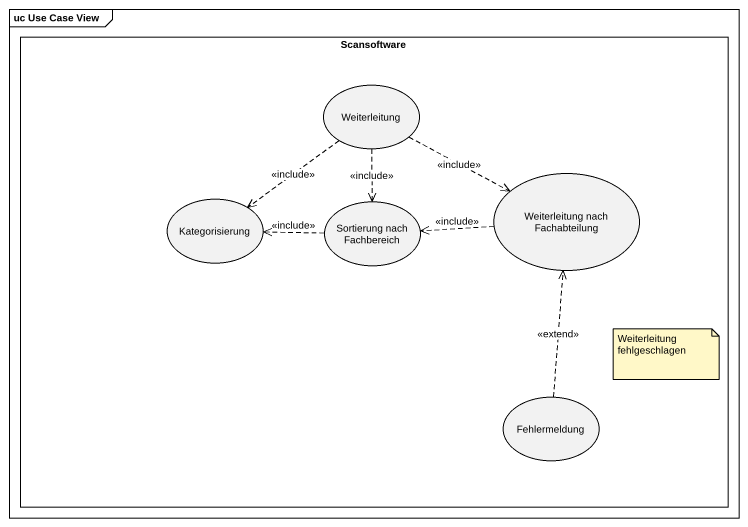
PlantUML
@startuml
mainframe uc Use Case View
rectangle Scansoftware {
  usecase Weiterleitung
  usecase Kategorisierung
  usecase "Sortierung nach Fachbereich" as Sortierung_nach_Fachbereich
  usecase "Weiterleitung nach Fachabteilung" as Weiterleitung_nach
  usecase Fehlermeldung
}
Weiterleitung ..> Kategorisierung : <<include>>
Weiterleitung ..> Sortierung_nach_Fachbereich : <<include>>
Weiterleitung .right.> Weiterleitung_nach : <<include>>
Sortierung_nach_Fachbereich .left.> Kategorisierung : <<include>>
Weiterleitung_nach .left.> Sortierung_nach_Fachbereich : <<include>>
Fehlermeldung .up.> Weiterleitung_nach : <<extend>>
note as N1
  Weiterleitung fehlgeschlagen
end note
@enduml
